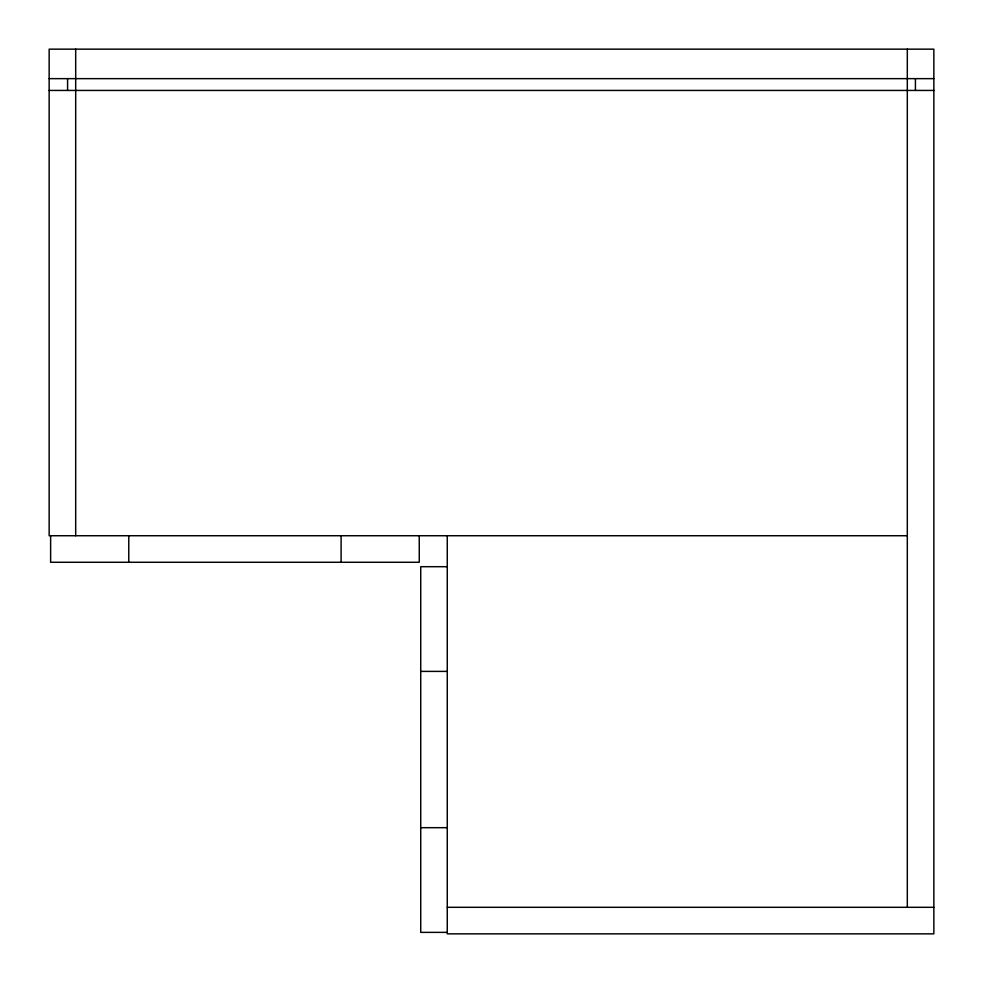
<?xml version="1.0" encoding="UTF-8"?>
<svg xmlns="http://www.w3.org/2000/svg" width="983" height="983" viewBox="0 0 983 983"><rect width="100%" height="100%" fill="white"/><g stroke="black" fill="none" stroke-linecap="round" stroke-linejoin="round"><path stroke-width="1.47" d="M49.15 78.64L933.85 78.64M49.15 90.436L933.85 90.436M447.007 535.735L49.15 535.735L49.15 49.15L933.85 49.15L933.85 933.85L447.265 933.85L447.265 535.735L907.309 535.735M447.265 566.699L420.724 566.699L420.724 932.375L447.265 932.375M420.724 671.389L447.265 671.389M420.724 827.686L447.265 827.686M447.265 907.309L933.85 907.309M915.419 78.64L915.419 90.436M907.309 49.15L907.309 907.309M419.25 535.735L419.25 562.276L50.625 562.276L50.625 535.735M341.101 535.735L341.101 562.276M128.773 535.735L128.773 562.276M75.691 49.15L75.691 535.735M67.581 78.64L67.581 90.436"/></g></svg>
